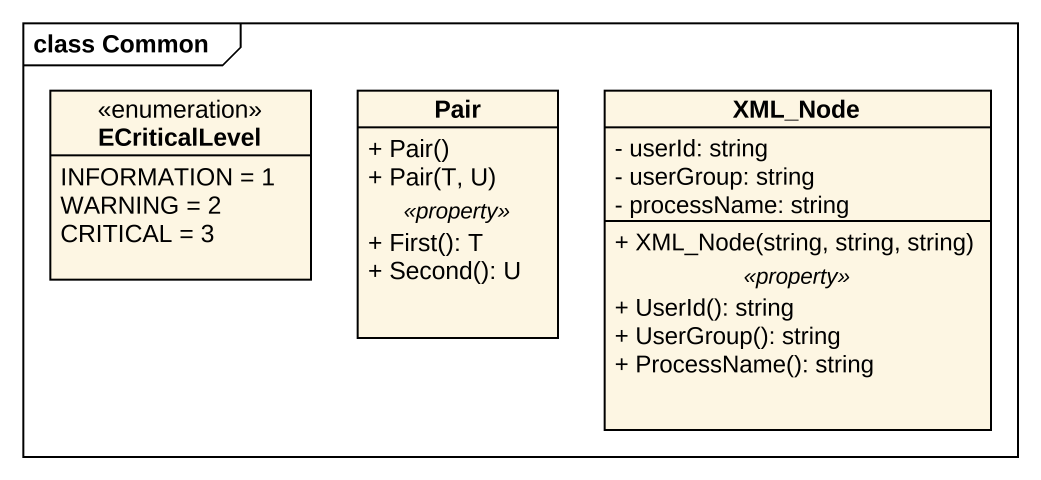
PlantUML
@startuml
mainframe class Common
hide circle
hide empty members
skinparam classAttributeIconSize 0
enum ECriticalLevel {
  INFORMATION = 1
  WARNING = 2
  CRITICAL = 3
}
class Pair {
  + Pair()
  + Pair(T, U)
  .. <<property>> ..
  + First(): T
  + Second(): U
}
class XML_Node {
  - userId: string
  - userGroup: string
  - processName: string
  --
  + XML_Node(string, string, string)
  .. <<property>> ..
  + UserId(): string
  + UserGroup(): string
  + ProcessName(): string
}
@enduml
